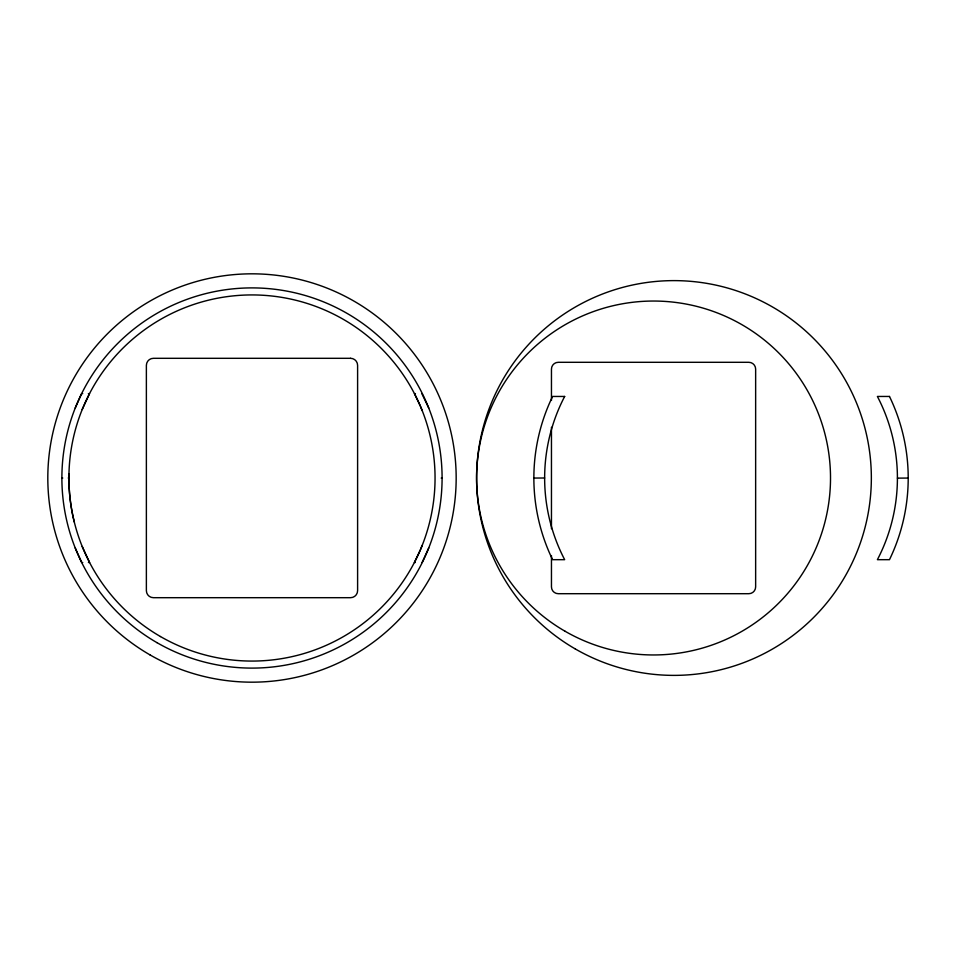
<?xml version="1.0" encoding="UTF-8"?>
<svg xmlns="http://www.w3.org/2000/svg" width="956" height="956" viewBox="0 0 956 956"><rect width="100%" height="100%" fill="white"/><g stroke="black" fill="none" stroke-linecap="round" stroke-linejoin="round"><path stroke-width="1.43" d="M74.305 522.036L73.493 518.63A182.465 182.465 0 0 1 68.928 478L68.975 473.686M75.225 408.021L81.618 393.645L82.706 393.645M428.742 547.979L422.098 562.486M422.194 545.386L420.413 549.736M82.204 409.526L89.517 393.645L88.358 393.645M419.947 550.811L414.378 562.486L415.37 562.486M61.877 478.048L62.761 478.036M68.223 478L68.928 478M441.206 478.096L442.09 478.084M533.866 478.06L544.645 478M897.409 478.131L908.2 478.06M415.442 393.645L414.45 393.645L419.959 405.225M421.859 393.645L428.742 408.021M82.73 562.486L81.69 562.486L75.225 547.979M88.418 562.486L89.589 562.486L82.216 546.474M420.425 406.3L422.194 410.614M551.457 400.433L551.457 369.1A6.812 6.812 0 0 1 558.268 362.3L748.835 362.3A6.812 6.812 0 0 1 755.646 369.1L755.646 586.9A6.812 6.812 0 0 1 748.835 593.7L558.268 593.7A6.812 6.812 0 0 1 551.457 586.9L551.457 555.567M551.457 427.284L551.457 528.716M350.553 358.309L153.414 358.309A7.039 7.039 0 0 0 146.376 365.347L146.376 590.653A7.039 7.039 0 0 0 153.414 597.691L350.553 597.691A7.039 7.039 0 0 0 357.604 590.653L357.604 365.347A7.039 7.039 0 0 0 350.553 358.309M564.661 396.453L552.592 396.453A187.173 187.173 0 0 0 552.592 559.678L564.661 559.678A176.382 176.382 0 0 1 564.661 396.453M889.474 396.453L877.393 396.453A176.382 176.382 0 0 1 877.393 559.678L889.474 559.678A187.173 187.173 0 0 0 889.474 396.453M565.068 631.247A176.956 176.956 0 0 0 830.513 478A176.956 176.956 0 0 0 565.068 324.753A176.956 176.956 0 0 0 565.068 631.247M575.273 648.933A197.378 197.378 0 0 0 871.346 478A197.378 197.378 0 0 0 575.273 307.067A197.378 197.378 0 0 0 575.273 648.933M149.889 654.824A204.19 204.19 0 0 0 456.167 478A204.19 204.19 0 0 0 149.889 301.176A204.19 204.19 0 0 0 149.889 654.824M156.939 642.635A190.101 190.101 0 0 0 442.09 478A190.101 190.101 0 0 0 156.939 313.365A190.101 190.101 0 0 0 156.939 642.635M160.453 636.541A183.062 183.062 0 0 0 435.052 478A183.062 183.062 0 0 0 160.453 319.459A183.062 183.062 0 0 0 160.453 636.541"/></g></svg>
